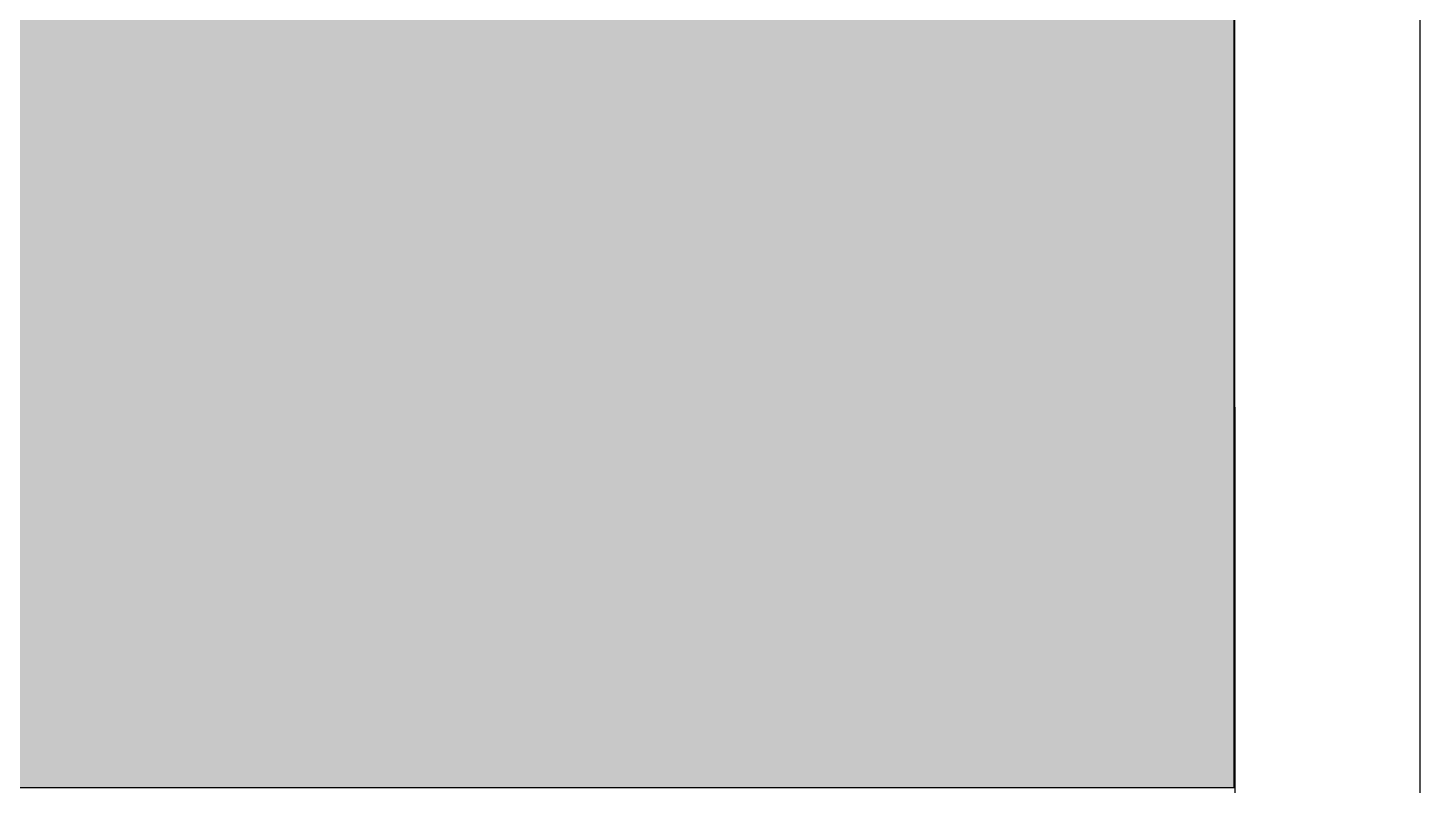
# Model space of a CAD drawing. Header units: metres. Extents: x 493 to 630, y -132 to -15.
# Drawn here: x 570.348 to 570.945, y -77.039 to -76.714 of the extents above; entities that cross this region are included whole.
import ezdxf

# ---------------------------------------------------------------- set-up
doc = ezdxf.new("R2010")
doc.units = ezdxf.units.M
doc.header["$MEASUREMENT"] = 0
for name, color, linetype in [('a_caramida', 2, 'Continuous'), ('a_cote_50', 9, 'Continuous'), ('a_pereti_hasuri', 253, 'Continuous')]:
    doc.layers.add(name, color=color, linetype=linetype)

msp = doc.modelspace()

# ---------------------------------------------------------------- hatches: boundary and pattern name
at = {"layer": 'a_pereti_hasuri', "ltscale": 0.3}
h = msp.add_hatch(dxfattribs=at)
h.set_pattern_fill('ANSI33', color=256, scale=0.25, style=0)
h.set_pattern_definition([(45, (-4876.954644, 8292.469365), (-0.04419417382, 0.04419417382), []), (45, (-4876.91045, 8292.469365), (-0.04419417382, 0.04419417382), [0.03125, -0.015625])])
edge = h.paths.add_edge_path()
edge.add_line((553.58512, -64.03093), (553.58512, -64.85958))
edge.add_line((553.58512, -64.85958), (554.08512, -64.85958))
edge.add_line((554.08512, -64.85958), (554.08512, -64.43958))
edge.add_line((554.08512, -64.43958), (558.41512, -64.43958))
edge.add_line((558.41512, -64.43958), (558.41512, -65.88958))
edge.add_line((558.41512, -65.88958), (560.15512, -65.88958))
edge.add_line((560.15512, -65.88958), (560.15512, -71.79958))
edge.add_line((560.15512, -71.79958), (557.25512, -71.79958))
edge.add_line((557.25512, -71.79958), (557.25512, -72.57958))
edge.add_line((557.25512, -72.57958), (556.75512, -72.57958))
edge.add_line((556.75512, -72.57958), (556.75512, -73.04958))
edge.add_line((556.75512, -73.04958), (557.32512, -73.04958))
edge.add_line((557.32512, -73.04958), (557.32512, -73.24958))
edge.add_line((557.32512, -73.24958), (557.82512, -73.24958))
edge.add_line((557.82512, -73.24958), (557.82512, -74.39958))
edge.add_line((557.82512, -74.39958), (557.32512, -74.39958))
edge.add_line((557.32512, -74.39958), (557.32512, -78.56958))
edge.add_line((557.32512, -78.56958), (556.53512, -78.56958))
edge.add_line((556.53512, -78.56958), (556.53512, -79.53958))
edge.add_line((556.53512, -79.53958), (556.36512, -79.53958))
edge.add_line((556.36512, -79.53958), (556.36512, -79.98958))
edge.add_line((556.36512, -79.98958), (554.83512, -79.98958))
edge.add_line((554.83512, -79.98958), (554.83512, -79.53958))
edge.add_line((554.83512, -79.53958), (554.18512, -79.53958))
edge.add_line((554.18512, -79.53958), (554.18512, -78.89958))
edge.add_line((554.18512, -78.89958), (553.78512, -78.89958))
edge.add_line((553.78512, -78.89958), (553.78512, -79.38958))
edge.add_line((553.78512, -79.38958), (553.78532, -80.48458))
edge.add_line((553.78532, -80.48458), (554.26051, -80.48458))
edge.add_line((554.26051, -80.48458), (554.26051, -80.10458))
edge.add_line((554.26051, -80.10458), (560.57051, -80.10458))
edge.add_line((560.57051, -80.10458), (560.57051, -80.09458))
edge.add_line((560.57051, -80.09458), (560.66051, -80.09458))
edge.add_line((560.66051, -80.09458), (560.93051, -79.85458))
edge.add_line((560.93051, -79.85458), (560.93051, -75.40458))
edge.add_line((560.93051, -75.40458), (561.31886, -75.40458))
edge.add_line((561.31886, -75.40458), (561.32051, -74.58458))
edge.add_line((561.32051, -74.58458), (560.83551, -74.58458))
edge.add_line((560.83551, -74.58458), (560.83551, -73.98427))
edge.add_line((560.83551, -73.98427), (560.59222, -73.98427))
edge.add_line((560.59222, -73.98427), (560.59222, -74.06427))
edge.add_line((560.59222, -74.06427), (560.10222, -74.06427))
edge.add_line((560.10222, -74.06427), (560.10222, -74.59427))
edge.add_line((560.10222, -74.59427), (559.71722, -74.59427))
edge.add_line((559.71722, -74.59427), (559.71722, -74.73427))
edge.add_line((559.71722, -74.73427), (559.90222, -74.73427))
edge.add_line((559.90222, -74.73427), (559.90222, -75.38427))
edge.add_line((559.90222, -75.38427), (560.38222, -75.38427))
edge.add_line((560.38222, -75.38427), (560.38222, -79.85427))
edge.add_line((560.38222, -79.85427), (557.93222, -79.85427))
edge.add_line((557.93222, -79.85427), (557.93222, -75.38427))
edge.add_line((557.93222, -75.38427), (558.68222, -75.38427))
edge.add_line((558.68222, -75.38427), (558.68222, -74.73427))
edge.add_line((558.68222, -74.73427), (558.87722, -74.73427))
edge.add_line((558.87722, -74.73427), (558.87722, -74.59427))
edge.add_line((558.87722, -74.59427), (557.89722, -74.59427))
edge.add_line((557.89722, -74.59427), (557.89722, -72.41427))
edge.add_line((557.89722, -72.41427), (558.42634, -72.41427))
edge.add_line((558.42634, -72.41427), (558.42634, -72.21427))
edge.add_line((558.42634, -72.21427), (559.62634, -72.21427))
edge.add_line((559.62634, -72.21427), (559.6262, -72.4157))
edge.add_line((559.6262, -72.4157), (559.98858, -72.41427))
edge.add_line((559.98858, -72.41427), (560.10722, -72.76427))
edge.add_line((560.10722, -72.76427), (560.10722, -72.95427))
edge.add_line((560.10722, -72.95427), (560.59222, -72.95427))
edge.add_line((560.59222, -72.95427), (560.59222, -73.03427))
edge.add_line((560.59222, -73.03427), (560.83551, -73.03427))
edge.add_line((560.83551, -73.03427), (560.83551, -72.72427))
edge.add_line((560.83551, -72.72427), (562.87551, -72.72427))
edge.add_line((562.87551, -72.72427), (562.87551, -74.61427))
edge.add_line((562.87551, -74.61427), (562.42051, -74.61427))
edge.add_line((562.42051, -74.61427), (562.42051, -75.43427))
edge.add_line((562.42051, -75.43427), (562.99051, -75.43427))
edge.add_line((562.99051, -75.43427), (562.99051, -77.93458))
edge.add_line((562.99051, -77.93458), (563.32051, -77.93458))
edge.add_line((563.32051, -77.93458), (563.32051, -75.45427))
edge.add_line((563.32051, -75.45427), (564.35069, -75.45427))
edge.add_line((564.35069, -75.45427), (564.35069, -74.95427))
edge.add_arc((564.86113, -76.04939), 1.20823, 63.48577, 114.99018, ccw=False)
edge.add_line((565.40051, -74.96823), (565.40051, -75.45427))
edge.add_line((565.40051, -75.45427), (570.14051, -75.45427))
edge.add_line((570.14051, -75.45427), (570.14051, -77.03958))
edge.add_line((570.14051, -77.03958), (570.86551, -77.03958))
edge.add_line((570.86551, -77.03958), (570.86551, -74.74113))
edge.add_line((570.86551, -74.74113), (570.62532, -74.74113))
edge.add_line((570.62532, -74.74113), (570.62532, -73.83329))
edge.add_line((570.62532, -73.83329), (569.74512, -73.83329))
edge.add_line((569.74512, -73.83329), (569.74512, -74.50329))
edge.add_line((569.74512, -74.50329), (563.80512, -74.50329))
edge.add_line((563.80512, -74.50329), (563.80512, -70.16329))
edge.add_line((563.80512, -70.16329), (562.91512, -70.16329))
edge.add_line((562.91512, -70.16329), (562.91512, -70.19329))
edge.add_line((562.91512, -70.19329), (562.91512, -72.37329))
edge.add_line((562.91512, -72.37329), (560.81512, -72.37329))
edge.add_line((560.81512, -72.37329), (560.81512, -70.25329))
edge.add_line((560.81512, -70.25329), (560.81512, -63.70329))
edge.add_line((560.81512, -63.70329), (561.17512, -63.70329))
edge.add_line((561.17512, -63.70329), (561.17512, -63.34613))
edge.add_line((561.17512, -63.34613), (560.77512, -63.34613))
edge.add_line((560.77512, -63.34613), (560.77512, -63.07613))
edge.add_line((560.77512, -63.07613), (560.10512, -63.07613))
edge.add_line((560.10512, -63.07613), (560.10512, -63.51613))
edge.add_line((560.10512, -63.51613), (552.92509, -63.51613))
edge.add_line((552.92509, -63.51613), (552.92509, -62.97613))
edge.add_line((552.92509, -62.97613), (552.42009, -62.97613))
edge.add_line((552.42009, -62.97613), (552.42761, -64.02958))
edge.add_line((552.42761, -64.02958), (553.58512, -64.02958))

# ---------------------------------------------------------------- linework, layer by layer
at = {"layer": 'a_caramida', "ltscale": 0.3}
msp.add_lwpolyline([(562.42051, -74.61427), (562.42051, -75.43427), (562.99051, -75.43427), (562.99051, -77.93458), (563.32051, -77.93458), (563.32051, -75.45427), (564.35069, -75.45427), (564.35069, -74.95427, -0.228592), (565.40051, -74.96823), (565.40051, -75.45427), (570.14051, -75.45427), (570.14051, -77.03958), (570.86551, -77.03958), (570.86551, -74.74113), (570.62532, -74.74113), (570.62532, -73.83329)], format="xyb", dxfattribs=at)
at = {"layer": 'a_cote_50', "ltscale": 0.3}
for points in [[(568.74532, -89.12113), (570.94532, -89.12113), (570.94532, -40.27448), (567.48182, -40.56308), (568.5645, -28.80283), (539.95274, -21.8688), (539.83497, -22.35473), (536.15141, -21.46202), (536.24695, -30.29151), (538.18114, -30.76026), (536.88101, -36.12496), (548.63671, -38.97395), (557.26248, -41.09139), (557.26182, -51.3164), (560.13558, -51.31658), (560.13558, -58.22198), (560.13558, -71.79958), (557.25512, -71.79958), (557.32512, -78.56958), (553.78512, -78.56958), (553.78512, -89.12113), (570.94532, -89.12113)], [(570.62532, -47.63113), (570.62532, -59.25113), (570.79532, -59.25113), (570.79532, -59.88113), (570.62532, -59.88113), (570.62532, -60.07113), (570.29532, -60.07113), (570.29532, -62.28113), (570.62532, -62.28113), (570.62532, -62.47113), (570.79532, -62.47113), (570.79532, -63.11113), (570.62532, -63.11113), (570.62532, -74.74113), (570.86551, -74.74113), (570.86638, -81.69114), (570.94532, -81.69113), (570.94532, -89.12113), (568.74532, -89.12113), (568.74532, -92.79458), (506.12025, -92.79458)]]:
    msp.add_lwpolyline(points, dxfattribs=at)

doc.saveas('drawing.dxf')
